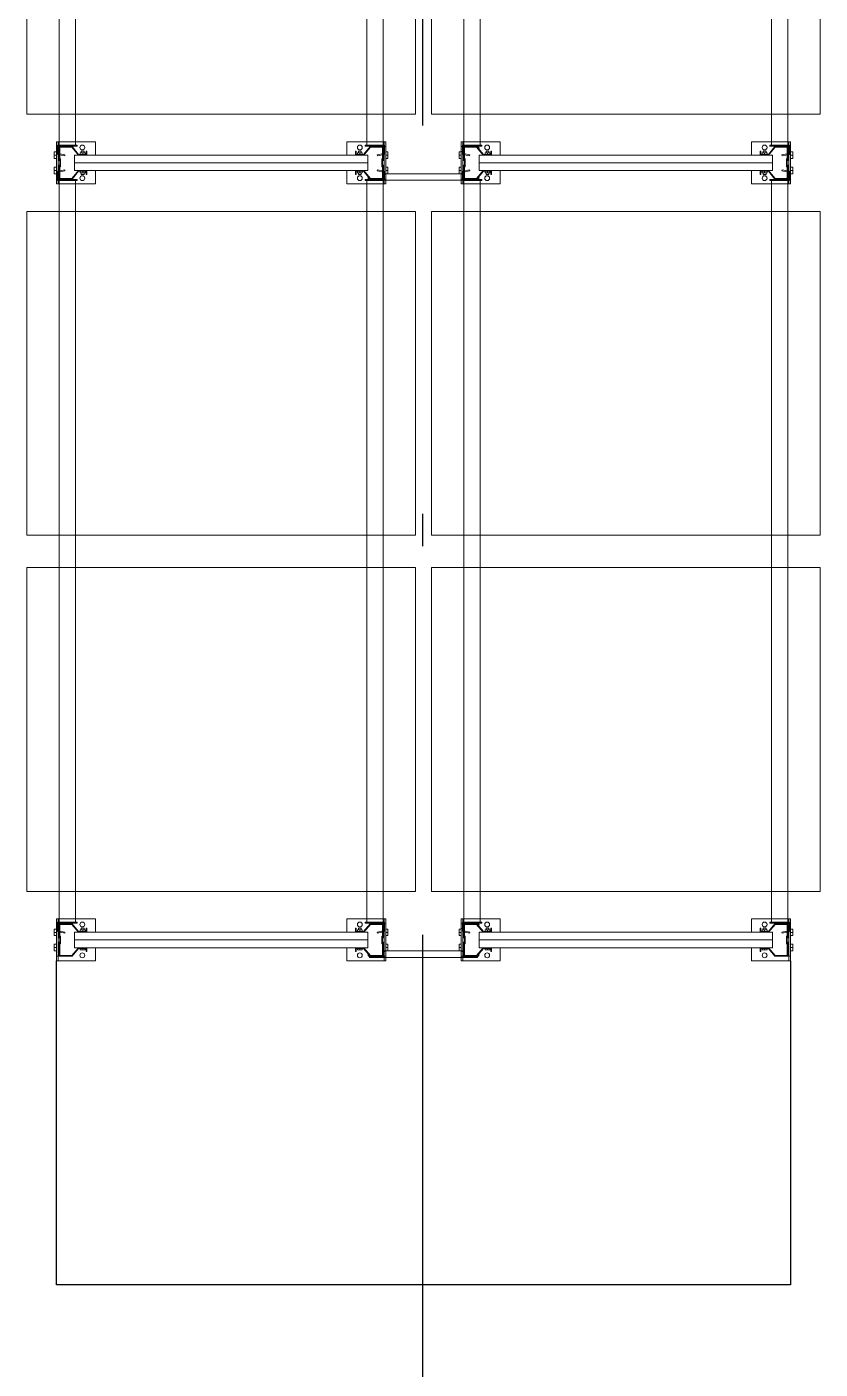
# Model space of a CAD drawing. Header units: metres. Extents: x 0 to 8715937, y -236336 to 216.
# Drawn here: x 145.425 to 147.875, y 52.339 to 56.484 of the extents above; entities that cross this region are included whole.
import ezdxf

# ---------------------------------------------------------------- set-up
doc = ezdxf.new("R2010")
doc.units = ezdxf.units.M
doc.header["$MEASUREMENT"] = 0
doc.linetypes.add('ACAD_ISO10W100', pattern=[18, 12, -3, 0, -3])
for name, color, linetype in [('0-BLOCK-EQUIPAMIENTO', 7, 'Continuous'), ('0-BLOCK-ESTRUCTURA', 7, 'Continuous'), ('AAA BAST', 5, 'Continuous'), ('AAA CONECT', 3, 'Continuous'), ('AAA LARG', 1, 'Continuous'), ('AAA PALLETS', 7, 'Continuous'), ('EJES', 251, 'ACAD_ISO10W100'), ('INSTALACIONES', 165, 'Continuous')]:
    doc.layers.add(name, color=color, linetype=linetype)

# ---------------------------------------------------------------- blocks, each defined once
blk = doc.blocks.new('DPM-ESTRUCTURA')
at = {"layer": 'EJES', "ltscale": 0.4}
blk.add_line((58.9278, 41.5801), (58.9278, 112.3301), dxfattribs=at)
blk = doc.blocks.new('1A MODULO D FTE')
at = {"layer": 'AAA BAST', "lineweight": 5}
for points in [[(-2.34, 0.415), (-2.34, 0.417), (-2.35, 0.417), (-2.35, 0.44), (-2.326, 0.46), (-2.326, 0.5), (-2.366, 0.5), (-2.366, 0.498), (-2.386, 0.498), (-2.386, 0.5), (-2.426, 0.5), (-2.426, 0.46), (-2.402, 0.44), (-2.402, 0.417), (-2.412, 0.417), (-2.412, 0.415), (-2.4, 0.415), (-2.4, 0.4409), (-2.424, 0.4609), (-2.424, 0.498), (-2.388, 0.498), (-2.388, 0.496), (-2.364, 0.496), (-2.364, 0.498), (-2.328, 0.498), (-2.328, 0.4609), (-2.352, 0.4409), (-2.352, 0.415)], [(-0.012, 0.415), (-0.012, 0.417), (-0.002, 0.417), (-0.002, 0.44), (-0.026, 0.46), (-0.026, 0.5), (0.014, 0.5), (0.014, 0.498), (0.034, 0.498), (0.034, 0.5), (0.074, 0.5), (0.074, 0.46), (0.05, 0.44), (0.05, 0.417), (0.06, 0.417), (0.06, 0.415), (0.048, 0.415), (0.048, 0.4409), (0.072, 0.4609), (0.072, 0.498), (0.036, 0.498), (0.036, 0.496), (0.012, 0.496), (0.012, 0.498), (-0.024, 0.498), (-0.024, 0.4609), (0, 0.4409), (0, 0.415)], [(-2.34, -0.415), (-2.34, -0.417), (-2.35, -0.417), (-2.35, -0.44), (-2.326, -0.46), (-2.326, -0.5), (-2.366, -0.5), (-2.366, -0.498), (-2.386, -0.498), (-2.386, -0.5), (-2.426, -0.5), (-2.426, -0.46), (-2.402, -0.44), (-2.402, -0.417), (-2.412, -0.417), (-2.412, -0.415), (-2.4, -0.415), (-2.4, -0.4409), (-2.424, -0.4609), (-2.424, -0.498), (-2.388, -0.498), (-2.388, -0.496), (-2.364, -0.496), (-2.364, -0.498), (-2.328, -0.498), (-2.328, -0.4609), (-2.352, -0.4409), (-2.352, -0.415)], [(-0.012, -0.415), (-0.012, -0.417), (-0.002, -0.417), (-0.002, -0.44), (-0.026, -0.46), (-0.026, -0.5), (0.014, -0.5), (0.014, -0.498), (0.034, -0.498), (0.034, -0.5), (0.074, -0.5), (0.074, -0.46), (0.05, -0.44), (0.05, -0.417), (0.06, -0.417), (0.06, -0.415), (0.048, -0.415), (0.048, -0.4409), (0.072, -0.4609), (0.072, -0.498), (0.036, -0.498), (0.036, -0.496), (0.012, -0.496), (0.012, -0.498), (-0.024, -0.498), (-0.024, -0.4609), (0, -0.4409), (0, -0.415)], [(-2.34, -0.835), (-2.34, -0.833), (-2.35, -0.833), (-2.35, -0.81), (-2.326, -0.79), (-2.326, -0.75), (-2.366, -0.75), (-2.366, -0.752), (-2.386, -0.752), (-2.386, -0.75), (-2.426, -0.75), (-2.426, -0.79), (-2.402, -0.81), (-2.402, -0.833), (-2.412, -0.833), (-2.412, -0.835), (-2.4, -0.835), (-2.4, -0.8091), (-2.424, -0.7891), (-2.424, -0.752), (-2.388, -0.752), (-2.388, -0.754), (-2.364, -0.754), (-2.364, -0.752), (-2.328, -0.752), (-2.328, -0.7891), (-2.352, -0.8091), (-2.352, -0.835)], [(-0.012, -0.835), (-0.012, -0.833), (-0.002, -0.833), (-0.002, -0.81), (-0.026, -0.79), (-0.026, -0.75), (0.014, -0.75), (0.014, -0.752), (0.034, -0.752), (0.034, -0.75), (0.074, -0.75), (0.074, -0.79), (0.05, -0.81), (0.05, -0.833), (0.06, -0.833), (0.06, -0.835), (0.048, -0.835), (0.048, -0.8091), (0.072, -0.7891), (0.072, -0.752), (0.036, -0.752), (0.036, -0.754), (0.012, -0.754), (0.012, -0.752), (-0.024, -0.752), (-0.024, -0.7891), (0, -0.8091), (0, -0.835)], [(-2.34, -1.665), (-2.34, -1.667), (-2.35, -1.667), (-2.35, -1.69), (-2.326, -1.71), (-2.326, -1.75), (-2.366, -1.75), (-2.366, -1.748), (-2.386, -1.748), (-2.386, -1.75), (-2.426, -1.75), (-2.426, -1.71), (-2.402, -1.69), (-2.402, -1.667), (-2.412, -1.667), (-2.412, -1.665), (-2.4, -1.665), (-2.4, -1.6909), (-2.424, -1.7109), (-2.424, -1.748), (-2.388, -1.748), (-2.388, -1.746), (-2.364, -1.746), (-2.364, -1.748), (-2.328, -1.748), (-2.328, -1.7109), (-2.352, -1.6909), (-2.352, -1.665)], [(-0.012, -1.665), (-0.012, -1.667), (-0.002, -1.667), (-0.002, -1.69), (-0.026, -1.71), (-0.026, -1.75), (0.014, -1.75), (0.014, -1.748), (0.034, -1.748), (0.034, -1.75), (0.074, -1.75), (0.074, -1.71), (0.05, -1.69), (0.05, -1.667), (0.06, -1.667), (0.06, -1.665), (0.048, -1.665), (0.048, -1.6909), (0.072, -1.7109), (0.072, -1.748), (0.036, -1.748), (0.036, -1.746), (0.012, -1.746), (0.012, -1.748), (-0.024, -1.748), (-0.024, -1.7109), (0, -1.6909), (0, -1.665)]]:
    blk.add_hatch(color=251, dxfattribs=at).paths.add_polyline_path(points)
at = {"layer": 'AAA BAST', "color": 251, "lineweight": 5}
for p, q in [((-2.426, 0.5082), (-2.441, 0.5082)), ((-2.441, 0.5082), (-2.441, 0.3882)), ((-2.426, 0.5032), (-2.441, 0.5032)), ((-2.326, 0.5082), (-2.426, 0.5082)), ((-2.426, 0.5082), (-2.426, 0.5032)), ((-2.426, 0.5032), (-2.326, 0.5032)), ((-2.386, 0.5), (-2.426, 0.5)), ((-2.426, 0.5), (-2.426, 0.46)), ((-2.424, 0.498), (-2.424, 0.4609)), ((-2.388, 0.498), (-2.424, 0.498)), ((-2.416, 0.5), (-2.416, 0.5032)), ((-2.416, 0.5032), (-2.383, 0.5032)), ((-2.3895, 0.5152), (-2.4095, 0.5152)), ((-2.4095, 0.5082), (-2.4095, 0.5152)), ((-2.3995, 0.5082), (-2.3995, 0.5152)), ((-2.3895, 0.5082), (-2.3895, 0.5152)), ((-2.388, 0.498), (-2.388, 0.496)), ((-2.386, 0.5), (-2.386, 0.498)), ((-2.386, 0.5), (-2.383, 0.5)), ((-2.366, 0.498), (-2.386, 0.498)), ((-2.383, 0.5), (-2.383, 0.5032)), ((-2.369, 0.5), (-2.369, 0.5032)), ((-2.366, 0.5), (-2.369, 0.5)), ((-2.326, 0.5), (-2.366, 0.5)), ((-2.366, 0.5), (-2.366, 0.498)), ((-2.328, 0.498), (-2.364, 0.498)), ((-2.364, 0.498), (-2.364, 0.496)), ((-2.3625, 0.5152), (-2.3425, 0.5152)), ((-2.3625, 0.5082), (-2.3625, 0.5152)), ((-2.3525, 0.5082), (-2.3525, 0.5152)), ((-2.3425, 0.5082), (-2.3425, 0.5152)), ((-2.336, 0.5), (-2.336, 0.5032)), ((-2.328, 0.498), (-2.328, 0.4609)), ((-2.326, 0.5032), (-2.326, 0.5082)), ((-2.311, 0.5082), (-2.326, 0.5082)), ((-2.326, 0.5032), (-2.311, 0.5032)), ((-2.326, 0.5), (-2.326, 0.46)), ((-2.311, 0.3882), (-2.311, 0.5082)), ((-0.041, 0.3882), (-0.041, 0.5082)), ((-0.041, 0.5082), (-0.026, 0.5082)), ((-0.026, 0.5032), (-0.041, 0.5032)), ((-0.026, 0.5032), (-0.026, 0.5082)), ((-0.026, 0.5082), (0.074, 0.5082)), ((0.074, 0.5032), (-0.026, 0.5032)), ((-0.026, 0.5), (0.014, 0.5)), ((-0.026, 0.5), (-0.026, 0.46)), ((-0.024, 0.498), (-0.024, 0.4609)), ((-0.024, 0.498), (0.012, 0.498)), ((-0.016, 0.5), (-0.016, 0.5032)), ((0.0105, 0.5152), (-0.0095, 0.5152)), ((-0.0095, 0.5082), (-0.0095, 0.5152)), ((0.0005, 0.5082), (0.0005, 0.5152)), ((0.0105, 0.5082), (0.0105, 0.5152)), ((0.012, 0.498), (0.012, 0.496)), ((0.014, 0.5), (0.014, 0.498)), ((0.014, 0.5), (0.017, 0.5)), ((0.014, 0.498), (0.034, 0.498)), ((0.017, 0.5), (0.017, 0.5032)), ((0.031, 0.5), (0.031, 0.5032)), ((0.064, 0.5032), (0.031, 0.5032)), ((0.034, 0.5), (0.031, 0.5)), ((0.034, 0.5), (0.074, 0.5)), ((0.034, 0.5), (0.034, 0.498)), ((0.036, 0.498), (0.072, 0.498)), ((0.036, 0.498), (0.036, 0.496)), ((0.0375, 0.5152), (0.0575, 0.5152)), ((0.0375, 0.5082), (0.0375, 0.5152)), ((0.0475, 0.5082), (0.0475, 0.5152)), ((0.0575, 0.5082), (0.0575, 0.5152)), ((0.064, 0.5), (0.064, 0.5032)), ((0.072, 0.498), (0.072, 0.4609)), ((0.074, 0.5082), (0.074, 0.5032)), ((0.074, 0.5082), (0.089, 0.5082)), ((0.074, 0.5032), (0.089, 0.5032)), ((0.074, 0.5), (0.074, 0.46)), ((0.089, 0.5082), (0.089, 0.3882)), ((-2.426, 0.46), (-2.402, 0.44)), ((-2.424, 0.4609), (-2.4, 0.4409)), ((-2.364, 0.496), (-2.388, 0.496)), ((-2.328, 0.4609), (-2.352, 0.4409)), ((-2.326, 0.46), (-2.35, 0.44)), ((-0.026, 0.46), (-0.002, 0.44)), ((-0.024, 0.4609), (0, 0.4409)), ((0.012, 0.496), (0.036, 0.496)), ((0.072, 0.4609), (0.048, 0.4409)), ((0.074, 0.46), (0.05, 0.44)), ((-2.402, 0.417), (-2.412, 0.417)), ((-2.412, 0.417), (-2.412, 0.415)), ((-2.4, 0.415), (-2.412, 0.415)), ((-2.402, 0.436), (-2.407, 0.436)), ((-2.407, 0.421), (-2.407, 0.436)), ((-2.402, 0.4285), (-2.407, 0.4285)), ((-2.402, 0.421), (-2.407, 0.421)), ((-2.402, 0.44), (-2.402, 0.417)), ((-2.4, 0.453), (-2.376, 0.453)), ((-2.4, -0.453), (-2.4, 0.453)), ((-2.4, 0.4409), (-2.4, 0.415)), ((-2.376, 0.453), (-2.352, 0.453)), ((-2.376, -0.453), (-2.376, 0.453)), ((-2.352, -0.453), (-2.352, 0.453)), ((-2.352, 0.4409), (-2.352, 0.415)), ((-2.352, 0.415), (-2.34, 0.415)), ((-2.35, 0.44), (-2.35, 0.417)), ((-2.345, 0.436), (-2.35, 0.436)), ((-2.35, 0.421), (-2.35, 0.436)), ((-2.345, 0.4285), (-2.35, 0.4285)), ((-2.345, 0.421), (-2.35, 0.421)), ((-2.35, 0.417), (-2.34, 0.417)), ((-2.345, 0.421), (-2.345, 0.436)), ((-2.345, 0.4328), (-2.34, 0.4328)), ((-2.345, 0.4243), (-2.34, 0.4243)), ((-2.34, 0.4243), (-2.34, 0.4328)), ((-2.34, 0.415), (-2.34, 0.417)), ((-0.007, 0.4328), (-0.012, 0.4328)), ((-0.012, 0.4243), (-0.012, 0.4328)), ((-0.007, 0.4243), (-0.012, 0.4243)), ((-0.002, 0.417), (-0.012, 0.417)), ((-0.012, 0.415), (-0.012, 0.417)), ((0, 0.415), (-0.012, 0.415)), ((-0.007, 0.436), (-0.002, 0.436)), ((-0.007, 0.421), (-0.007, 0.436)), ((-0.007, 0.4285), (-0.002, 0.4285)), ((-0.007, 0.421), (-0.002, 0.421)), ((-0.002, 0.44), (-0.002, 0.417)), ((-0.002, 0.421), (-0.002, 0.436)), ((0.024, 0.453), (0, 0.453)), ((0, -0.453), (0, 0.453)), ((0, 0.4409), (0, 0.415)), ((0.048, 0.453), (0.024, 0.453)), ((0.024, -0.453), (0.024, 0.453)), ((0.048, -0.453), (0.048, 0.453)), ((0.048, 0.4409), (0.048, 0.415)), ((0.048, 0.415), (0.06, 0.415)), ((0.05, 0.44), (0.05, 0.417)), ((0.05, 0.436), (0.055, 0.436)), ((0.05, 0.4285), (0.055, 0.4285)), ((0.05, 0.421), (0.055, 0.421)), ((0.05, 0.417), (0.06, 0.417)), ((0.055, 0.421), (0.055, 0.436)), ((0.06, 0.417), (0.06, 0.415)), ((-2.441, 0.3882), (-2.4, 0.3882)), ((-2.352, 0.3882), (-2.311, 0.3882)), ((0, 0.3882), (-0.041, 0.3882)), ((0.089, 0.3882), (0.048, 0.3882)), ((-2.441, -0.5082), (-2.441, -0.3882)), ((-2.441, -0.3882), (-2.4, -0.3882)), ((-2.352, -0.3882), (-2.311, -0.3882)), ((-2.311, -0.3882), (-2.311, -0.5082)), ((0, -0.3882), (-0.041, -0.3882)), ((-0.041, -0.3882), (-0.041, -0.5082)), ((0.089, -0.3882), (0.048, -0.3882)), ((0.089, -0.5082), (0.089, -0.3882)), ((-2.426, -0.46), (-2.402, -0.44)), ((-2.424, -0.4609), (-2.4, -0.4409)), ((-2.4, -0.415), (-2.412, -0.415)), ((-2.412, -0.417), (-2.412, -0.415)), ((-2.402, -0.417), (-2.412, -0.417)), ((-2.402, -0.4199), (-2.407, -0.4199)), ((-2.407, -0.4349), (-2.407, -0.4199)), ((-2.402, -0.4274), (-2.407, -0.4274)), ((-2.402, -0.4349), (-2.407, -0.4349)), ((-2.402, -0.44), (-2.402, -0.417)), ((-2.4, -0.4409), (-2.4, -0.415)), ((-2.4, -0.453), (-2.376, -0.453)), ((-2.376, -0.453), (-2.352, -0.453)), ((-2.352, -0.4409), (-2.352, -0.415)), ((-2.352, -0.415), (-2.34, -0.415)), ((-2.328, -0.4609), (-2.352, -0.4409)), ((-2.35, -0.44), (-2.35, -0.417)), ((-2.35, -0.417), (-2.34, -0.417)), ((-2.345, -0.4199), (-2.35, -0.4199)), ((-2.35, -0.4349), (-2.35, -0.4199)), ((-2.345, -0.4274), (-2.35, -0.4274)), ((-2.345, -0.4349), (-2.35, -0.4349)), ((-2.326, -0.46), (-2.35, -0.44)), ((-2.345, -0.4349), (-2.345, -0.4199)), ((-2.345, -0.4232), (-2.34, -0.4232)), ((-2.345, -0.4317), (-2.34, -0.4317)), ((-2.34, -0.415), (-2.34, -0.417)), ((-2.34, -0.4317), (-2.34, -0.4232)), ((-0.026, -0.46), (-0.002, -0.44)), ((-0.024, -0.4609), (0, -0.4409)), ((0, -0.415), (-0.012, -0.415)), ((-0.012, -0.415), (-0.012, -0.417)), ((-0.002, -0.417), (-0.012, -0.417)), ((-0.007, -0.4232), (-0.012, -0.4232)), ((-0.012, -0.4317), (-0.012, -0.4232)), ((-0.007, -0.4317), (-0.012, -0.4317)), ((-0.007, -0.4199), (-0.002, -0.4199)), ((-0.007, -0.4349), (-0.007, -0.4199)), ((-0.007, -0.4274), (-0.002, -0.4274)), ((-0.007, -0.4349), (-0.002, -0.4349)), ((-0.002, -0.44), (-0.002, -0.417)), ((-0.002, -0.4349), (-0.002, -0.4199)), ((0, -0.4409), (0, -0.415)), ((0.024, -0.453), (0, -0.453)), ((0.048, -0.453), (0.024, -0.453)), ((0.048, -0.4409), (0.048, -0.415)), ((0.048, -0.415), (0.06, -0.415)), ((0.072, -0.4609), (0.048, -0.4409)), ((0.05, -0.44), (0.05, -0.417)), ((0.05, -0.417), (0.06, -0.417)), ((0.05, -0.4199), (0.055, -0.4199)), ((0.05, -0.4274), (0.055, -0.4274)), ((0.05, -0.4349), (0.055, -0.4349)), ((0.074, -0.46), (0.05, -0.44)), ((0.055, -0.4349), (0.055, -0.4199)), ((0.06, -0.417), (0.06, -0.415)), ((-2.426, -0.5), (-2.426, -0.46)), ((-2.424, -0.498), (-2.424, -0.4609)), ((-2.388, -0.498), (-2.388, -0.496)), ((-2.364, -0.496), (-2.388, -0.496)), ((-2.364, -0.498), (-2.364, -0.496)), ((-2.328, -0.498), (-2.328, -0.4609)), ((-2.326, -0.5), (-2.326, -0.46)), ((-0.026, -0.5), (-0.026, -0.46)), ((-0.024, -0.498), (-0.024, -0.4609)), ((0.012, -0.498), (0.012, -0.496)), ((0.012, -0.496), (0.036, -0.496)), ((0.036, -0.498), (0.036, -0.496)), ((0.072, -0.498), (0.072, -0.4609)), ((0.074, -0.5), (0.074, -0.46)), ((-2.426, -0.5032), (-2.441, -0.5032)), ((-2.426, -0.5082), (-2.441, -0.5082)), ((-2.386, -0.5), (-2.426, -0.5)), ((-2.426, -0.5032), (-2.326, -0.5032)), ((-2.426, -0.5082), (-2.426, -0.5032)), ((-2.326, -0.5082), (-2.426, -0.5082)), ((-2.388, -0.498), (-2.424, -0.498)), ((-2.416, -0.5), (-2.416, -0.5032)), ((-2.416, -0.5032), (-2.383, -0.5032)), ((-2.4095, -0.5082), (-2.4095, -0.5152)), ((-2.3895, -0.5152), (-2.4095, -0.5152)), ((-2.3995, -0.5082), (-2.3995, -0.5152)), ((-2.3895, -0.5082), (-2.3895, -0.5152)), ((-2.366, -0.498), (-2.386, -0.498)), ((-2.386, -0.5), (-2.386, -0.498)), ((-2.386, -0.5), (-2.383, -0.5)), ((-2.383, -0.5), (-2.383, -0.5032)), ((-2.369, -0.5), (-2.369, -0.5032)), ((-2.366, -0.5), (-2.369, -0.5)), ((-2.366, -0.5), (-2.366, -0.498)), ((-2.326, -0.5), (-2.366, -0.5)), ((-2.328, -0.498), (-2.364, -0.498)), ((-2.3625, -0.5082), (-2.3625, -0.5152)), ((-2.3625, -0.5152), (-2.3425, -0.5152)), ((-2.3525, -0.5082), (-2.3525, -0.5152)), ((-2.3425, -0.5082), (-2.3425, -0.5152)), ((-2.336, -0.5), (-2.336, -0.5032)), ((-2.326, -0.5032), (-2.326, -0.5082)), ((-2.326, -0.5032), (-2.311, -0.5032)), ((-2.311, -0.5082), (-2.326, -0.5082)), ((-0.026, -0.5032), (-0.041, -0.5032)), ((-0.041, -0.5082), (-0.026, -0.5082)), ((-0.026, -0.5), (0.014, -0.5)), ((0.074, -0.5032), (-0.026, -0.5032)), ((-0.026, -0.5032), (-0.026, -0.5082)), ((-0.026, -0.5082), (0.074, -0.5082)), ((-0.024, -0.498), (0.012, -0.498)), ((-0.016, -0.5), (-0.016, -0.5032)), ((-0.0095, -0.5082), (-0.0095, -0.5152)), ((0.0105, -0.5152), (-0.0095, -0.5152)), ((0.0005, -0.5082), (0.0005, -0.5152)), ((0.0105, -0.5082), (0.0105, -0.5152)), ((0.014, -0.498), (0.034, -0.498)), ((0.014, -0.5), (0.014, -0.498)), ((0.014, -0.5), (0.017, -0.5)), ((0.017, -0.5), (0.017, -0.5032)), ((0.031, -0.5), (0.031, -0.5032)), ((0.034, -0.5), (0.031, -0.5)), ((0.064, -0.5032), (0.031, -0.5032)), ((0.034, -0.5), (0.034, -0.498)), ((0.034, -0.5), (0.074, -0.5)), ((0.036, -0.498), (0.072, -0.498)), ((0.0375, -0.5082), (0.0375, -0.5152)), ((0.0375, -0.5152), (0.0575, -0.5152)), ((0.0475, -0.5082), (0.0475, -0.5152)), ((0.0575, -0.5082), (0.0575, -0.5152)), ((0.064, -0.5), (0.064, -0.5032)), ((0.074, -0.5082), (0.074, -0.5032)), ((0.074, -0.5032), (0.089, -0.5032)), ((0.074, -0.5082), (0.089, -0.5082)), ((-2.426, -0.7418), (-2.441, -0.7418)), ((-2.441, -0.7418), (-2.441, -0.8618)), ((-2.326, -0.7418), (-2.426, -0.7418)), ((-2.426, -0.7418), (-2.426, -0.7468)), ((-2.3895, -0.7348), (-2.4095, -0.7348)), ((-2.4095, -0.7418), (-2.4095, -0.7348)), ((-2.3995, -0.7418), (-2.3995, -0.7348)), ((-2.3895, -0.7418), (-2.3895, -0.7348)), ((-2.3625, -0.7348), (-2.3425, -0.7348)), ((-2.3625, -0.7418), (-2.3625, -0.7348)), ((-2.3525, -0.7418), (-2.3525, -0.7348)), ((-2.3425, -0.7418), (-2.3425, -0.7348)), ((-2.326, -0.7468), (-2.326, -0.7418)), ((-2.311, -0.7418), (-2.326, -0.7418)), ((-2.311, -0.8618), (-2.311, -0.7418)), ((-0.041, -0.8618), (-0.041, -0.7418)), ((-0.041, -0.7418), (-0.026, -0.7418)), ((-0.026, -0.7468), (-0.026, -0.7418)), ((-0.026, -0.7418), (0.074, -0.7418)), ((0.0105, -0.7348), (-0.0095, -0.7348)), ((-0.0095, -0.7418), (-0.0095, -0.7348)), ((0.0005, -0.7418), (0.0005, -0.7348)), ((0.0105, -0.7418), (0.0105, -0.7348)), ((0.0375, -0.7348), (0.0575, -0.7348)), ((0.0375, -0.7418), (0.0375, -0.7348)), ((0.0475, -0.7418), (0.0475, -0.7348)), ((0.0575, -0.7418), (0.0575, -0.7348)), ((0.074, -0.7418), (0.074, -0.7468)), ((0.074, -0.7418), (0.089, -0.7418)), ((0.089, -0.7418), (0.089, -0.8618)), ((-2.426, -0.7468), (-2.441, -0.7468)), ((-2.426, -0.7468), (-2.326, -0.7468)), ((-2.386, -0.75), (-2.426, -0.75)), ((-2.426, -0.75), (-2.426, -0.79)), ((-2.424, -0.752), (-2.424, -0.7891)), ((-2.388, -0.752), (-2.424, -0.752)), ((-2.416, -0.75), (-2.416, -0.7468)), ((-2.416, -0.7468), (-2.383, -0.7468)), ((-2.388, -0.752), (-2.388, -0.754)), ((-2.364, -0.754), (-2.388, -0.754)), ((-2.386, -0.75), (-2.386, -0.752)), ((-2.386, -0.75), (-2.383, -0.75)), ((-2.366, -0.752), (-2.386, -0.752)), ((-2.383, -0.75), (-2.383, -0.7468)), ((-2.369, -0.75), (-2.369, -0.7468)), ((-2.366, -0.75), (-2.369, -0.75)), ((-2.326, -0.75), (-2.366, -0.75)), ((-2.366, -0.75), (-2.366, -0.752)), ((-2.328, -0.752), (-2.364, -0.752)), ((-2.364, -0.752), (-2.364, -0.754)), ((-2.336, -0.75), (-2.336, -0.7468)), ((-2.328, -0.752), (-2.328, -0.7891)), ((-2.326, -0.7468), (-2.311, -0.7468)), ((-2.326, -0.75), (-2.326, -0.79)), ((-0.026, -0.7468), (-0.041, -0.7468)), ((0.074, -0.7468), (-0.026, -0.7468)), ((-0.026, -0.75), (0.014, -0.75)), ((-0.026, -0.75), (-0.026, -0.79)), ((-0.024, -0.752), (-0.024, -0.7891)), ((-0.024, -0.752), (0.012, -0.752)), ((-0.016, -0.75), (-0.016, -0.7468)), ((0.012, -0.752), (0.012, -0.754)), ((0.012, -0.754), (0.036, -0.754)), ((0.014, -0.75), (0.014, -0.752)), ((0.014, -0.75), (0.017, -0.75)), ((0.014, -0.752), (0.034, -0.752)), ((0.017, -0.75), (0.017, -0.7468)), ((0.031, -0.75), (0.031, -0.7468)), ((0.064, -0.7468), (0.031, -0.7468)), ((0.034, -0.75), (0.031, -0.75)), ((0.034, -0.75), (0.074, -0.75)), ((0.034, -0.75), (0.034, -0.752)), ((0.036, -0.752), (0.072, -0.752)), ((0.036, -0.752), (0.036, -0.754)), ((0.064, -0.75), (0.064, -0.7468)), ((0.072, -0.752), (0.072, -0.7891)), ((0.074, -0.7468), (0.089, -0.7468)), ((0.074, -0.75), (0.074, -0.79)), ((-2.426, -0.79), (-2.402, -0.81)), ((-2.424, -0.7891), (-2.4, -0.8091)), ((-2.402, -0.814), (-2.407, -0.814)), ((-2.407, -0.829), (-2.407, -0.814)), ((-2.402, -0.8215), (-2.407, -0.8215)), ((-2.402, -0.829), (-2.407, -0.829)), ((-2.402, -0.81), (-2.402, -0.833)), ((-2.4, -0.797), (-2.376, -0.797)), ((-2.4, -1.703), (-2.4, -0.797)), ((-2.4, -0.8091), (-2.4, -0.835)), ((-2.376, -0.797), (-2.352, -0.797)), ((-2.376, -1.703), (-2.376, -0.797)), ((-2.328, -0.7891), (-2.352, -0.8091)), ((-2.352, -1.703), (-2.352, -0.797)), ((-2.352, -0.8091), (-2.352, -0.835)), ((-2.326, -0.79), (-2.35, -0.81)), ((-2.35, -0.81), (-2.35, -0.833)), ((-2.345, -0.814), (-2.35, -0.814)), ((-2.35, -0.829), (-2.35, -0.814)), ((-2.345, -0.8215), (-2.35, -0.8215)), ((-2.345, -0.829), (-2.35, -0.829)), ((-2.345, -0.829), (-2.345, -0.814)), ((-2.345, -0.8172), (-2.34, -0.8172)), ((-2.345, -0.8257), (-2.34, -0.8257)), ((-2.34, -0.8257), (-2.34, -0.8172)), ((-0.026, -0.79), (-0.002, -0.81)), ((-0.024, -0.7891), (0, -0.8091)), ((-0.007, -0.8172), (-0.012, -0.8172)), ((-0.012, -0.8257), (-0.012, -0.8172)), ((-0.007, -0.8257), (-0.012, -0.8257)), ((-0.007, -0.814), (-0.002, -0.814)), ((-0.007, -0.829), (-0.007, -0.814)), ((-0.007, -0.8215), (-0.002, -0.8215)), ((-0.007, -0.829), (-0.002, -0.829)), ((-0.002, -0.81), (-0.002, -0.833)), ((-0.002, -0.829), (-0.002, -0.814)), ((0.024, -0.797), (0, -0.797)), ((0, -1.703), (0, -0.797)), ((0, -0.8091), (0, -0.835)), ((0.048, -0.797), (0.024, -0.797)), ((0.024, -1.703), (0.024, -0.797)), ((0.072, -0.7891), (0.048, -0.8091)), ((0.048, -1.703), (0.048, -0.797)), ((0.048, -0.8091), (0.048, -0.835)), ((0.074, -0.79), (0.05, -0.81)), ((0.05, -0.81), (0.05, -0.833)), ((0.05, -0.814), (0.055, -0.814)), ((0.05, -0.8215), (0.055, -0.8215)), ((0.05, -0.829), (0.055, -0.829)), ((0.055, -0.829), (0.055, -0.814)), ((-2.441, -0.8618), (-2.4, -0.8618)), ((-2.402, -0.833), (-2.412, -0.833)), ((-2.412, -0.833), (-2.412, -0.835)), ((-2.4, -0.835), (-2.412, -0.835)), ((-2.352, -0.835), (-2.34, -0.835)), ((-2.352, -0.8618), (-2.311, -0.8618)), ((-2.35, -0.833), (-2.34, -0.833)), ((-2.34, -0.835), (-2.34, -0.833)), ((0, -0.8618), (-0.041, -0.8618)), ((-0.002, -0.833), (-0.012, -0.833)), ((-0.012, -0.835), (-0.012, -0.833)), ((0, -0.835), (-0.012, -0.835)), ((0.048, -0.835), (0.06, -0.835)), ((0.089, -0.8618), (0.048, -0.8618)), ((0.05, -0.833), (0.06, -0.833)), ((0.06, -0.833), (0.06, -0.835)), ((-2.441, -1.7582), (-2.441, -1.6382)), ((-2.441, -1.6382), (-2.4, -1.6382)), ((-2.352, -1.6382), (-2.311, -1.6382)), ((-2.311, -1.6382), (-2.311, -1.7582)), ((0, -1.6382), (-0.041, -1.6382)), ((-0.041, -1.6382), (-0.041, -1.7582)), ((0.089, -1.6382), (0.048, -1.6382)), ((0.089, -1.7582), (0.089, -1.6382)), ((-2.426, -1.71), (-2.402, -1.69)), ((-2.424, -1.7109), (-2.4, -1.6909)), ((-2.4, -1.665), (-2.412, -1.665)), ((-2.412, -1.667), (-2.412, -1.665)), ((-2.402, -1.667), (-2.412, -1.667)), ((-2.402, -1.6699), (-2.407, -1.6699)), ((-2.407, -1.6849), (-2.407, -1.6699)), ((-2.402, -1.6774), (-2.407, -1.6774)), ((-2.402, -1.6849), (-2.407, -1.6849)), ((-2.402, -1.69), (-2.402, -1.667)), ((-2.4, -1.6909), (-2.4, -1.665)), ((-2.352, -1.6909), (-2.352, -1.665)), ((-2.352, -1.665), (-2.34, -1.665)), ((-2.328, -1.7109), (-2.352, -1.6909)), ((-2.35, -1.69), (-2.35, -1.667)), ((-2.35, -1.667), (-2.34, -1.667)), ((-2.345, -1.6699), (-2.35, -1.6699)), ((-2.35, -1.6849), (-2.35, -1.6699)), ((-2.345, -1.6774), (-2.35, -1.6774)), ((-2.345, -1.6849), (-2.35, -1.6849)), ((-2.326, -1.71), (-2.35, -1.69)), ((-2.345, -1.6849), (-2.345, -1.6699)), ((-2.345, -1.6732), (-2.34, -1.6732)), ((-2.345, -1.6817), (-2.34, -1.6817)), ((-2.34, -1.665), (-2.34, -1.667)), ((-2.34, -1.6817), (-2.34, -1.6732)), ((-0.026, -1.71), (-0.002, -1.69)), ((-0.024, -1.7109), (0, -1.6909)), ((0, -1.665), (-0.012, -1.665)), ((-0.012, -1.665), (-0.012, -1.667)), ((-0.002, -1.667), (-0.012, -1.667)), ((-0.007, -1.6732), (-0.012, -1.6732)), ((-0.012, -1.6817), (-0.012, -1.6732)), ((-0.007, -1.6817), (-0.012, -1.6817)), ((-0.007, -1.6699), (-0.002, -1.6699)), ((-0.007, -1.6849), (-0.007, -1.6699)), ((-0.007, -1.6774), (-0.002, -1.6774)), ((-0.007, -1.6849), (-0.002, -1.6849)), ((-0.002, -1.69), (-0.002, -1.667)), ((-0.002, -1.6849), (-0.002, -1.6699)), ((0, -1.6909), (0, -1.665)), ((0.048, -1.6909), (0.048, -1.665)), ((0.048, -1.665), (0.06, -1.665)), ((0.072, -1.7109), (0.048, -1.6909)), ((0.05, -1.69), (0.05, -1.667)), ((0.05, -1.667), (0.06, -1.667)), ((0.05, -1.6699), (0.055, -1.6699)), ((0.05, -1.6774), (0.055, -1.6774)), ((0.05, -1.6849), (0.055, -1.6849)), ((0.074, -1.71), (0.05, -1.69)), ((0.055, -1.6849), (0.055, -1.6699)), ((0.06, -1.667), (0.06, -1.665)), ((-2.426, -1.75), (-2.426, -1.71)), ((-2.424, -1.748), (-2.424, -1.7109)), ((-2.4, -1.703), (-2.376, -1.703)), ((-2.376, -1.703), (-2.352, -1.703)), ((-2.328, -1.748), (-2.328, -1.7109)), ((-2.326, -1.75), (-2.326, -1.71)), ((-0.026, -1.75), (-0.026, -1.71)), ((-0.024, -1.748), (-0.024, -1.7109)), ((0.024, -1.703), (0, -1.703)), ((0.048, -1.703), (0.024, -1.703)), ((0.072, -1.748), (0.072, -1.7109)), ((0.074, -1.75), (0.074, -1.71)), ((-2.426, -1.7532), (-2.441, -1.7532)), ((-2.426, -1.7582), (-2.441, -1.7582)), ((-2.386, -1.75), (-2.426, -1.75)), ((-2.426, -1.7532), (-2.326, -1.7532)), ((-2.426, -1.7582), (-2.426, -1.7532)), ((-2.326, -1.7582), (-2.426, -1.7582)), ((-2.388, -1.748), (-2.424, -1.748)), ((-2.416, -1.75), (-2.416, -1.7532)), ((-2.416, -1.7532), (-2.383, -1.7532)), ((-2.4095, -1.7582), (-2.4095, -1.7652)), ((-2.3895, -1.7652), (-2.4095, -1.7652)), ((-2.3995, -1.7582), (-2.3995, -1.7652)), ((-2.3895, -1.7582), (-2.3895, -1.7652)), ((-2.388, -1.748), (-2.388, -1.746)), ((-2.364, -1.746), (-2.388, -1.746)), ((-2.366, -1.748), (-2.386, -1.748)), ((-2.386, -1.75), (-2.386, -1.748)), ((-2.386, -1.75), (-2.383, -1.75)), ((-2.383, -1.75), (-2.383, -1.7532)), ((-2.369, -1.75), (-2.369, -1.7532)), ((-2.366, -1.75), (-2.369, -1.75)), ((-2.366, -1.75), (-2.366, -1.748)), ((-2.326, -1.75), (-2.366, -1.75)), ((-2.364, -1.748), (-2.364, -1.746)), ((-2.328, -1.748), (-2.364, -1.748)), ((-2.3625, -1.7582), (-2.3625, -1.7652)), ((-2.3625, -1.7652), (-2.3425, -1.7652)), ((-2.3525, -1.7582), (-2.3525, -1.7652)), ((-2.3425, -1.7582), (-2.3425, -1.7652)), ((-2.336, -1.75), (-2.336, -1.7532)), ((-2.326, -1.7532), (-2.326, -1.7582)), ((-2.326, -1.7532), (-2.311, -1.7532)), ((-2.311, -1.7582), (-2.326, -1.7582)), ((-0.026, -1.7532), (-0.041, -1.7532)), ((-0.041, -1.7582), (-0.026, -1.7582)), ((-0.026, -1.75), (0.014, -1.75)), ((0.074, -1.7532), (-0.026, -1.7532)), ((-0.026, -1.7532), (-0.026, -1.7582)), ((-0.026, -1.7582), (0.074, -1.7582)), ((-0.024, -1.748), (0.012, -1.748)), ((-0.016, -1.75), (-0.016, -1.7532)), ((-0.0095, -1.7582), (-0.0095, -1.7652)), ((0.0105, -1.7652), (-0.0095, -1.7652)), ((0.0005, -1.7582), (0.0005, -1.7652)), ((0.0105, -1.7582), (0.0105, -1.7652)), ((0.012, -1.748), (0.012, -1.746)), ((0.012, -1.746), (0.036, -1.746)), ((0.014, -1.748), (0.034, -1.748)), ((0.014, -1.75), (0.014, -1.748)), ((0.014, -1.75), (0.017, -1.75)), ((0.017, -1.75), (0.017, -1.7532)), ((0.031, -1.75), (0.031, -1.7532)), ((0.034, -1.75), (0.031, -1.75)), ((0.064, -1.7532), (0.031, -1.7532)), ((0.034, -1.75), (0.034, -1.748)), ((0.034, -1.75), (0.074, -1.75)), ((0.036, -1.748), (0.036, -1.746)), ((0.036, -1.748), (0.072, -1.748)), ((0.0375, -1.7582), (0.0375, -1.7652)), ((0.0375, -1.7652), (0.0575, -1.7652)), ((0.0475, -1.7582), (0.0475, -1.7652)), ((0.0575, -1.7582), (0.0575, -1.7652)), ((0.064, -1.75), (0.064, -1.7532)), ((0.074, -1.7582), (0.074, -1.7532)), ((0.074, -1.7532), (0.089, -1.7532)), ((0.074, -1.7582), (0.089, -1.7582))]:
    blk.add_line(p, q, dxfattribs=at)
for centre in [(-2.4235, 0.4285), (-2.3285, 0.4285), (-0.0235, 0.4285), (0.0715, 0.4285), (-2.4235, -0.4285), (-2.3285, -0.4285), (-0.0235, -0.4285), (0.0715, -0.4285), (-2.4235, -0.8215), (-2.3285, -0.8215), (-0.0235, -0.8215), (0.0715, -0.8215), (-2.4235, -1.6785), (-2.3285, -1.6785), (-0.0235, -1.6785), (0.0715, -1.6785)]:
    blk.add_circle(centre, 0.0075, dxfattribs=at)
at = {"layer": 'AAA CONECT', "color": 251, "lineweight": 5}
for p, q in [((-2.4223, -0.4527), (-2.43, -0.4591)), ((-2.421, -0.4542), (-2.428, -0.46)), ((-2.4223, -0.4527), (-2.421, -0.4542)), ((-2.3297, -0.4527), (-2.331, -0.4542)), ((-2.331, -0.4542), (-2.324, -0.46)), ((-2.3297, -0.4527), (-2.322, -0.4591)), ((-0.0223, -0.4527), (-0.03, -0.4591)), ((-0.021, -0.4542), (-0.028, -0.46)), ((-0.0223, -0.4527), (-0.021, -0.4542)), ((-2.428, -0.5016), (-2.428, -0.46)), ((-2.324, -0.5016), (-2.324, -0.46)), ((-0.028, -0.5016), (-0.028, -0.46)), ((-2.428, -0.5016), (-2.415, -0.5016)), ((-2.41, -0.5066), (-2.415, -0.5016)), ((-2.342, -0.5066), (-2.337, -0.5016)), ((-2.324, -0.5016), (-2.337, -0.5016)), ((-0.028, -0.5016), (-0.015, -0.5016)), ((-0.01, -0.5066), (-0.015, -0.5016)), ((-2.41, -0.7434), (-2.415, -0.7484)), ((-0.01, -0.7434), (-0.015, -0.7484)), ((-2.428, -0.7484), (-2.428, -0.79)), ((-2.428, -0.7484), (-2.415, -0.7484)), ((-0.028, -0.7484), (-0.028, -0.79)), ((-0.028, -0.7484), (-0.015, -0.7484)), ((-2.4223, -0.7973), (-2.43, -0.7909)), ((-2.421, -0.7958), (-2.428, -0.79)), ((-2.4223, -0.7973), (-2.421, -0.7958)), ((-0.0223, -0.7973), (-0.03, -0.7909)), ((-0.021, -0.7958), (-0.028, -0.79)), ((-0.0223, -0.7973), (-0.021, -0.7958))]:
    blk.add_line(p, q, dxfattribs=at)
at = {"layer": 'AAA CONECT', "color": 251, "lineweight": 5, "ltscale": 0.21}
for p, q in [((-2.43, -0.4591), (-2.43, -0.7909)), ((-0.03, -0.4591), (-0.03, -0.7909)), ((-2.41, -0.5066), (-2.41, -0.7434)), ((-0.01, -0.5066), (-0.01, -0.7434))]:
    blk.add_line(p, q, dxfattribs=at)
at = {"layer": 'AAA LARG', "color": 251, "lineweight": 5}
for p, q in [((-2.35, 0.505), (-2.3547, 0.4829)), ((-2.3474, 0.5018), (-2.3516, 0.4822)), ((-2.35, 0.505), (-2.321, 0.505)), ((-2.3242, 0.5018), (-2.3474, 0.5018)), ((-2.3242, 0.445), (-2.3242, 0.5018)), ((-2.321, 0.505), (-2.321, 0.445)), ((-2.321, 0.5), (-0.031, 0.5)), ((-0.002, 0.505), (-0.031, 0.505)), ((-0.031, 0.505), (-0.031, 0.445)), ((-0.0278, 0.445), (-0.0278, 0.5018)), ((-0.0278, 0.5018), (-0.0046, 0.5018)), ((-0.0046, 0.5018), (-0.0004, 0.4822)), ((-0.002, 0.505), (0.0027, 0.4829)), ((-2.3516, 0.4822), (-2.3547, 0.4829)), ((-0.0004, 0.4822), (0.0027, 0.4829)), ((-2.321, 0.445), (-2.3242, 0.445)), ((-2.321, 0.45), (-0.031, 0.45)), ((-0.031, 0.445), (-0.0278, 0.445)), ((-2.321, -0.445), (-2.3242, -0.445)), ((-2.3242, -0.445), (-2.3242, -0.5018)), ((-2.321, -0.505), (-2.321, -0.445)), ((-2.321, -0.45), (-0.031, -0.45)), ((-0.031, -0.505), (-0.031, -0.445)), ((-0.031, -0.445), (-0.0278, -0.445)), ((-0.0278, -0.445), (-0.0278, -0.5018)), ((-2.3516, -0.4822), (-2.3547, -0.4829)), ((-2.35, -0.505), (-2.3547, -0.4829)), ((-2.3474, -0.5018), (-2.3516, -0.4822)), ((-0.0046, -0.5018), (-0.0004, -0.4822)), ((-0.002, -0.505), (0.0027, -0.4829)), ((-0.0004, -0.4822), (0.0027, -0.4829)), ((-2.35, -0.505), (-2.321, -0.505)), ((-2.3242, -0.5018), (-2.3474, -0.5018)), ((-2.321, -0.5), (-0.031, -0.5)), ((-0.002, -0.505), (-0.031, -0.505)), ((-0.0278, -0.5018), (-0.0046, -0.5018)), ((-2.35, -0.745), (-2.3547, -0.7671)), ((-2.35, -0.745), (-2.321, -0.745)), ((-2.321, -0.745), (-2.321, -0.805)), ((-0.002, -0.745), (-0.031, -0.745)), ((-0.031, -0.745), (-0.031, -0.805)), ((-0.002, -0.745), (0.0027, -0.7671)), ((-2.3516, -0.7678), (-2.3547, -0.7671)), ((-2.3474, -0.7482), (-2.3516, -0.7678)), ((-2.3242, -0.7482), (-2.3474, -0.7482)), ((-2.3242, -0.805), (-2.3242, -0.7482)), ((-2.321, -0.75), (-0.031, -0.75)), ((-0.0278, -0.805), (-0.0278, -0.7482)), ((-0.0278, -0.7482), (-0.0046, -0.7482)), ((-0.0046, -0.7482), (-0.0004, -0.7678)), ((-0.0004, -0.7678), (0.0027, -0.7671)), ((-2.321, -0.805), (-2.3242, -0.805)), ((-2.321, -0.8), (-0.031, -0.8)), ((-0.031, -0.805), (-0.0278, -0.805)), ((-2.321, -1.695), (-2.3242, -1.695)), ((-2.3242, -1.695), (-2.3242, -1.7518)), ((-2.321, -1.755), (-2.321, -1.695)), ((-0.031, -1.755), (-0.031, -1.695)), ((-0.031, -1.695), (-0.0278, -1.695)), ((-0.0278, -1.695), (-0.0278, -1.7518)), ((-2.3516, -1.7322), (-2.3547, -1.7329)), ((-2.35, -1.755), (-2.3547, -1.7329)), ((-2.3474, -1.7518), (-2.3516, -1.7322)), ((-2.321, -1.7), (-0.031, -1.7)), ((-0.0046, -1.7518), (-0.0004, -1.7322)), ((-0.002, -1.755), (0.0027, -1.7329)), ((-0.0004, -1.7322), (0.0027, -1.7329)), ((-2.35, -1.755), (-2.321, -1.755)), ((-2.3242, -1.7518), (-2.3474, -1.7518)), ((-2.321, -1.75), (-0.031, -1.75)), ((-0.002, -1.755), (-0.031, -1.755)), ((-0.0278, -1.7518), (-0.0046, -1.7518))]:
    blk.add_line(p, q, dxfattribs=at)
at = {"layer": 'AAA PALLETS', "color": 251, "lineweight": 5, "ltscale": 0.21}
for p, q in [((-1.226, 0.6), (-2.226, 0.6)), ((-2.226, 0.6), (-2.226, -0.6)), ((-1.226, -0.6), (-1.226, 0.6)), ((-0.126, 0.6), (-1.126, 0.6)), ((-1.126, 0.6), (-1.126, -0.6)), ((-0.126, -0.6), (-0.126, 0.6)), ((-2.226, -0.6), (-1.226, -0.6)), ((-1.126, -0.6), (-0.126, -0.6)), ((-1.226, -0.65), (-2.226, -0.65)), ((-2.226, -0.65), (-2.226, -1.85)), ((-1.226, -1.85), (-1.226, -0.65)), ((-0.126, -0.65), (-1.126, -0.65)), ((-1.126, -0.65), (-1.126, -1.85)), ((-0.126, -1.85), (-0.126, -0.65)), ((-2.226, -1.85), (-1.226, -1.85)), ((-1.126, -1.85), (-0.126, -1.85))]:
    blk.add_line(p, q, dxfattribs=at)
blk = doc.blocks.new('DPM-EQUIPAMIENTO')
at = {"layer": 'INSTALACIONES', "ltscale": 0.1}
for p, q in [((57.7964, 52.5993), (57.7964, 53.5993)), ((60.0628, 53.5993), (60.0628, 52.5993)), ((60.0628, 52.5993), (57.7964, 52.5993))]:
    blk.add_line(p, q, dxfattribs=at)
at = {"layer": 'AAA BAST', "xscale": -1, "rotation": 270}
for p in [(59.5546, 58.4403), (59.5546, 56.0403)]:
    blk.add_blockref('1A MODULO D FTE', p, dxfattribs=at)

msp = doc.modelspace()

# ---------------------------------------------------------------- block references
at = {"layer": '0-BLOCK-EQUIPAMIENTO'}
msp.add_blockref('DPM-EQUIPAMIENTO', (87.72, 0), dxfattribs=at)
at = {"layer": '0-BLOCK-ESTRUCTURA', "ltscale": 0.1}
msp.add_blockref('DPM-ESTRUCTURA', (87.72, 0), dxfattribs=at)

doc.saveas('drawing.dxf')
